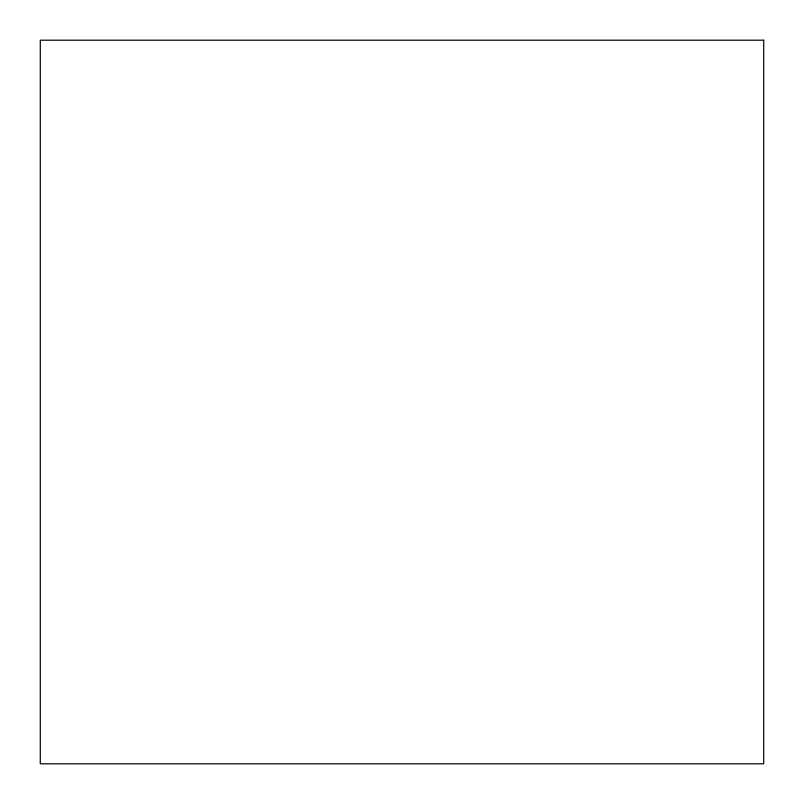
<?xml version="1.0" encoding="UTF-8"?>
<svg xmlns="http://www.w3.org/2000/svg" width="804" height="804" viewBox="0 0 804 804"><rect width="100%" height="100%" fill="white"/><g stroke="black" fill="none" stroke-linecap="round" stroke-linejoin="round"><path stroke-width="1.21" d="M763.71 40.2L40.29 40.2L40.29 763.8L763.71 763.8L763.71 40.2"/></g></svg>
